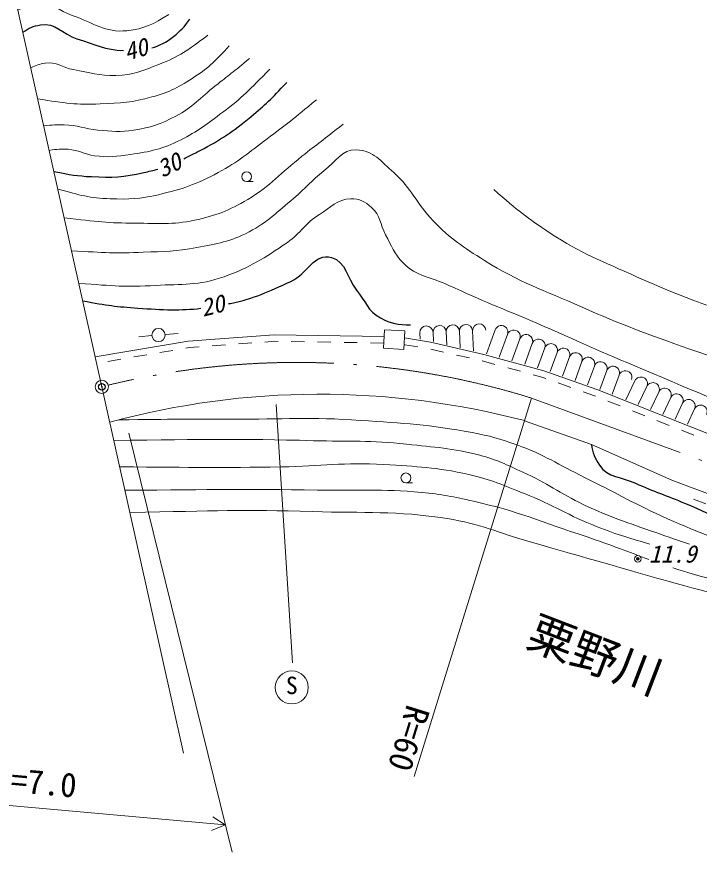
# Model space of a CAD drawing. Units: millimetres, scale not verified. Extents: x 40000 to 680000, y 20000 to 380000.
# Drawn here: x 470948 to 522654, y 251804 to 315053 of the extents above; entities that cross this region are included whole.
import ezdxf
from ezdxf.enums import TextEntityAlignment as Align

# ---------------------------------------------------------------- set-up
doc = ezdxf.new("R2010")
doc.units = ezdxf.units.MM
doc.header["$LTSCALE"] = 1000
doc.header["$PDMODE"] = 32
doc.header["$PDSIZE"] = 500
doc.linetypes.add('LONG_DASHED_DOTTED', pattern=[15.25, 12, -1.5, 0.25, -1.5])
for name, color, linetype, lineweight in [('M-BGD', 7, 'Continuous', 13), ('M-BMK', 2, 'LONG_DASHED_DOTTED', 13), ('M-STR-HTXT', 7, 'Continuous', 13), ('M-STR-STRC', 7, 'Continuous', 13)]:
    doc.layers.add(name, color=color, linetype=linetype, lineweight=lineweight)
doc.layers.add('M-BMK-HTXT', color=7, linetype='Continuous')
doc.layers.add('M-OTRS', color=6, linetype='Continuous')
doc.styles.add('ＭＳ ゴシック', font='')
doc.styles.get('ＭＳ ゴシック').set_extended_font_data('MS Gothic')

msp = doc.modelspace()

# ---------------------------------------------------------------- linework, layer by layer
at = {"layer": 'M-BGD'}
for p, q in [((488369, 302571), (488869, 302571)), ((482186, 290997), (483182, 291080)), ((501483, 291127), (501502, 290638)), ((502482, 291166), (502510, 290457)), ((503481, 291205), (503519, 290226)), ((504481, 291243), (504529, 289996)), ((505480, 291282), (505539, 289765)), ((507187, 291348), (506527, 289536)), ((508127, 291006), (507495, 289272)), ((480193, 290831), (481189, 290914)), ((488750, 290356), (487753, 290282)), ((490478, 290484), (489748, 290430)), ((490746, 290480), (490478, 290484)), ((492745, 290448), (491746, 290464)), ((494745, 290416), (493745, 290432)), ((496745, 290384), (495745, 290400)), ((498745, 290353), (497745, 290368)), ((509066, 290664), (508464, 289009)), ((510006, 290322), (509432, 288746)), ((482781, 289797), (481795, 289630)), ((484006, 290003), (483767, 289963)), ((484761, 290060), (484006, 290003)), ((486756, 290208), (485759, 290134)), ((501325, 290061), (500339, 290226)), ((503285, 289668), (502310, 289890)), ((510946, 289980), (510400, 288483)), ((478837, 289130), (477851, 288964)), ((480809, 289463), (479823, 289297)), ((505235, 289223), (504260, 289445)), ((511885, 289637), (511357, 288186)), ((512825, 289295), (512299, 287851)), ((506220, 288998), (506210, 289000)), ((507175, 288738), (506220, 288998)), ((509105, 288214), (508140, 288476)), ((513765, 288953), (513241, 287517)), ((514704, 288611), (514184, 287182)), ((510724, 287773), (510070, 287951)), ((515644, 288269), (515125, 286843)), ((516583, 287926), (516055, 286475)), ((511027, 287666), (510724, 287773)), ((512912, 286997), (511970, 287331)), ((517771, 287494), (517098, 286061)), ((514791, 286330), (513855, 286662)), ((518676, 287068), (518030, 285692)), ((519582, 286643), (518961, 285323)), ((514797, 286328), (514791, 286330)), ((516656, 285591), (515727, 285959)), ((520487, 286218), (519893, 284954)), ((521392, 285792), (520824, 284585)), ((522297, 285367), (521756, 284216)), ((518516, 284854), (517586, 285223)), ((514478, 282680), (509411, 284475)), ((520375, 284118), (519445, 284486)), ((522235, 283381), (521305, 283749)), ((520572, 279980), (514478, 282680)), ((500431, 279767), (500931, 279767)), ((532359, 275491), (520572, 279980)), ((522215, 278532), (523147, 278170))]:
    msp.add_line(p, q, dxfattribs=at)
for points in [[(498775, 290852), (490463, 290985), (483946, 290500), (476887, 289308)], [(573608, 268720), (565888, 268596), (559241, 270496), (536301, 278711), (524239, 283124), (514967, 286798), (510874, 288251), (506341, 289483), (502294, 290407), (500315, 290736)]]:
    msp.add_lwpolyline(points, dxfattribs=at)
msp.add_lwpolyline([(498806, 291358), (500348, 291263), (500262, 289871), (498721, 289966)], close=True, dxfattribs=at)
for centre, radius in [((488369, 302946), 375), ((481687, 290956), 500), ((500431, 280142), 375), ((517997, 274022), 100), ((517997, 274022), 80), ((517997, 274022), 60), ((517997, 274022), 40), ((517997, 274022), 20), ((517997, 274022), 20)]:
    msp.add_circle(centre, radius, dxfattribs=at)
for centre, radius, start, end in [((501983, 291146), 500, 2.22396, 182.22396), ((502982, 291185), 500, 2.22396, 182.22396), ((503981, 291224), 500, 2.22396, 182.22396), ((504980, 291263), 500, 2.22396, 182.22396), ((505980, 291302), 500, 2.22396, 182.22396), ((507657, 291177), 500, 339.9885, 159.9885), ((508597, 290835), 500, 339.9885, 159.9885), ((509536, 290493), 500, 339.9885, 159.9885), ((510476, 290151), 500, 339.9885, 159.9885), ((511415, 289808), 500, 339.9885, 159.9885), ((512355, 289466), 500, 339.9885, 159.9885), ((513295, 289124), 500, 339.9885, 159.9885), ((514234, 288782), 500, 339.9885, 159.9885), ((515174, 288440), 500, 339.9885, 159.9885), ((516114, 288097), 500, 339.9885, 159.9885), ((517053, 287755), 500, 339.9885, 159.9885), ((518224, 287281), 500, 334.82904, 154.82904), ((519129, 286856), 500, 334.82904, 154.82904), ((520034, 286430), 500, 334.82904, 154.82904), ((493925, 225653), 60827, 75.25119, 105.18681), ((520939, 286005), 500, 334.82904, 154.82904), ((521844, 285580), 500, 334.82904, 154.82904), ((522749, 285154), 500, 334.82904, 154.82904)]:
    msp.add_arc(centre, radius, start, end, dxfattribs=at)
for points, knots in [([(471042, 315536), (471589, 315889), (471935, 316023), (472564, 316109), (473637, 316255), (474133, 315477), (475162, 315140), (476755, 314618), (477633, 313811), (479300, 313996), (480620, 314142), (481296, 314486), (482470, 315228)], [0, 0, 0, 0, 1, 1, 1, 2, 2, 2, 3, 3, 3, 4, 4, 4, 4]), ([(472012, 311182), (472436, 311400), (472655, 311459), (473093, 311530), (473945, 311670), (474401, 311206), (475250, 311046), (476495, 310812), (477197, 310579), (478463, 310606), (479777, 310634), (480494, 310972), (481721, 311442), (483291, 312044), (483859, 312512), (485419, 313644)], [0, 0, 0, 0, 1, 1, 1, 2, 2, 2, 3, 3, 3, 4, 4, 4, 5, 5, 5, 5]), ([(472535, 308834), (474684, 308510), (475419, 308369), (477275, 308449), (478818, 308515), (479708, 308555), (481193, 308977), (482547, 309362), (483282, 309734), (484451, 310518), (485583, 311278), (485987, 311705), (487048, 312851)], [0, 0, 0, 0, 1, 1, 1, 2, 2, 2, 3, 3, 3, 4, 4, 4, 4]), ([(472992, 306783), (473700, 306867), (473938, 306872), (474545, 306864), (475555, 306850), (476094, 306561), (477099, 306468), (478160, 306369), (478774, 306307), (479828, 306468), (481118, 306665), (481842, 306918), (482998, 307524), (484301, 308209), (484832, 308907), (485991, 309814), (487013, 310613), (487337, 310872), (488589, 311883)], [0, 0, 0, 0, 1, 1, 1, 2, 2, 2, 3, 3, 3, 4, 4, 4, 5, 5, 5, 6, 6, 6, 6]), ([(473404, 304937), (474046, 305032), (474287, 305046), (474853, 305015), (475649, 304971), (476045, 304636), (476835, 304531), (477892, 304390), (478509, 304462), (479564, 304619), (481087, 304845), (481969, 305037), (483350, 305719), (484697, 306385), (485365, 306928), (486564, 307832), (488070, 308969), (488552, 309495), (490130, 311090)], [0, 0, 0, 0, 1, 1, 1, 2, 2, 2, 3, 3, 3, 4, 4, 4, 5, 5, 5, 6, 6, 6, 6]), ([(474057, 302006), (475809, 301526), (476449, 301333), (478023, 301273), (479454, 301218), (480281, 301260), (481677, 301581), (483517, 302005), (484548, 302362), (486212, 303254), (487759, 304083), (488496, 304767), (489910, 305807), (491409, 306910), (491892, 307311), (493652, 308757)], [0, 0, 0, 0, 1, 1, 1, 2, 2, 2, 3, 3, 3, 4, 4, 4, 5, 5, 5, 5]), ([(474542, 299829), (477075, 299538), (477838, 299429), (479960, 299424), (481699, 299420), (482706, 299281), (484407, 299644), (486068, 299999), (486997, 300361), (488457, 301229), (490213, 302274), (490942, 303227), (492551, 304487), (493767, 305439), (494154, 305739), (495677, 306908)], [0, 0, 0, 0, 1, 1, 1, 2, 2, 2, 3, 3, 3, 4, 4, 4, 5, 5, 5, 5]), ([(475098, 297336), (477657, 297194), (478411, 297127), (480533, 297223), (482119, 297294), (483026, 297264), (484583, 297575), (486167, 297892), (487115, 298011), (488545, 298764), (490012, 299535), (490656, 300262), (491935, 301317), (492864, 302084), (493263, 302658), (494224, 303386), (495136, 304078), (495545, 305013), (496689, 304971), (497977, 304923), (498542, 304108), (499507, 303254), (500888, 302031), (501214, 300922), (502500, 299600), (503834, 298230), (504750, 297616), (506374, 296606), (509079, 294926), (510814, 294371), (513726, 293085), (516849, 291705), (518656, 291062), (521871, 289915), (525574, 288593), (527696, 287988), (531468, 286877), (536702, 285336), (539681, 284637), (544939, 283179), (548811, 282106), (550906, 281201), (554845, 280406), (557795, 279810), (559505, 279819), (562505, 279569), (565420, 279326), (567081, 279582), (569989, 279261), (571612, 279082), (572181, 279016), (574130, 278680)], [0, 0, 0, 0, 1, 1, 1, 2, 2, 2, 3, 3, 3, 4, 4, 4, 5, 5, 5, 6, 6, 6, 7, 7, 7, 8, 8, 8, 9, 9, 9, 10, 10, 10, 11, 11, 11, 12, 12, 12, 13, 13, 13, 14, 14, 14, 15, 15, 15, 16, 16, 16, 17, 17, 17, 17]), ([(556694, 284016), (552930, 284432), (551811, 284586), (548725, 285204), (544950, 285960), (542902, 286687), (539216, 287802), (534709, 289164), (532203, 289999), (527770, 291588), (523886, 292979), (521671, 293679), (517909, 295374), (515293, 296552), (513740, 297091), (511349, 298676), (509591, 299840), (508947, 300341), (507079, 301977)], [0, 0, 0, 0, 1, 1, 1, 2, 2, 2, 3, 3, 3, 4, 4, 4, 5, 5, 5, 6, 6, 6, 6]), ([(573886, 273722), (570381, 273668), (569388, 273662), (566511, 273802), (563354, 273955), (561564, 273987), (558455, 274551), (555593, 275069), (554059, 275682), (551279, 276532), (548590, 277353), (547114, 277907), (544455, 278821), (541611, 279798), (540038, 280405), (537191, 281374), (534143, 282411), (532382, 282833), (529355, 283928), (524995, 285505), (522626, 286585), (518349, 288374), (515201, 289690), (513468, 290497), (510337, 291852), (507742, 292975), (506250, 293516), (503689, 294713), (502317, 295355), (501281, 295357), (500211, 296430), (499524, 297120), (499362, 297692), (498890, 298543), (498451, 299337), (498521, 300020), (497834, 300613), (497326, 301050), (496919, 301305), (496249, 301273), (495212, 301223), (494753, 300633), (493872, 300084), (492806, 299421), (492485, 298682), (491450, 297971), (489693, 296765), (488658, 296093), (486652, 295374), (484726, 294683), (483499, 294828), (481457, 294713), (479190, 294586), (478342, 294667), (475646, 294875)], [0, 0, 0, 0, 1, 1, 1, 2, 2, 2, 3, 3, 3, 4, 4, 4, 5, 5, 5, 6, 6, 6, 7, 7, 7, 8, 8, 8, 9, 9, 9, 10, 10, 10, 11, 11, 11, 12, 12, 12, 13, 13, 13, 14, 14, 14, 15, 15, 15, 16, 16, 16, 17, 17, 17, 18, 18, 18, 18]), ([(478703, 284544), (482881, 284584), (483950, 284592), (487312, 284588), (491095, 284583), (493223, 284754), (496997, 284500), (500311, 284276), (502183, 284176), (505450, 283575), (506801, 283327), (507547, 283104), (508841, 282640), (510924, 281893), (511961, 281163), (513947, 280186), (516224, 279065), (517449, 278334), (519758, 277280), (522488, 276033), (524077, 275468), (526890, 274418), (530726, 272987), (532930, 272337), (536795, 270985), (539859, 269912), (541585, 269335), (544631, 268211), (547480, 267159), (549003, 266364), (551895, 265438), (554604, 264570), (556170, 264241), (558939, 263589), (562008, 262865), (563046, 262680), (566850, 261972)], [0, 0, 0, 0, 1, 1, 1, 2, 2, 2, 3, 3, 3, 4, 4, 4, 5, 5, 5, 6, 6, 6, 7, 7, 7, 8, 8, 8, 9, 9, 9, 10, 10, 10, 11, 11, 11, 12, 12, 12, 12]), ([(521902, 275134), (521128, 275388), (520306, 275667), (519361, 276003), (517208, 276770), (515968, 277136), (513903, 278116), (512054, 278993), (511143, 279736), (509280, 280582), (508036, 281147), (507344, 281512), (506022, 281858), (503903, 282415), (502653, 282451), (500475, 282695), (497739, 283001), (496184, 282882), (493431, 282959), (487522, 283125), (485592, 283054), (478297, 282981)], [0, 0, 0, 0, 1, 1, 1, 2, 2, 2, 3, 3, 3, 4, 4, 4, 5, 5, 5, 6, 6, 6, 7, 7, 7, 7]), ([(478744, 280977), (484681, 280934), (486219, 280905), (491010, 280978), (494037, 281024), (495737, 281345), (498758, 281154), (501281, 280995), (502719, 280957), (505186, 280406), (506889, 280025), (507788, 279592), (509412, 278953), (511611, 278088), (512716, 277307), (514915, 276444), (516471, 275833), (517593, 275515), (518897, 275134)], [0, 0, 0, 0, 1, 1, 1, 2, 2, 2, 3, 3, 3, 4, 4, 4, 5, 5, 5, 6, 6, 6, 6]), ([(518830, 273968), (517310, 274524), (515989, 275062), (514079, 275695), (510759, 276796), (508950, 277615), (505538, 278381), (504024, 278720), (503165, 278898), (501620, 279041), (498554, 279324), (496818, 279169), (493740, 279217), (488037, 279306), (486205, 279263), (479138, 279205)], [0, 0, 0, 0, 1, 1, 1, 2, 2, 2, 3, 3, 3, 4, 4, 4, 5, 5, 5, 5]), ([(479516, 277509), (486156, 277669), (487972, 277751), (493387, 277588), (497363, 277469), (499628, 277677), (503557, 277060), (506079, 276664), (507395, 275991), (509852, 275299), (514206, 274073), (516633, 273345), (520990, 272129), (524048, 271276), (525800, 270931), (528827, 269972), (532401, 268839), (534436, 268223), (537807, 266582), (540558, 265244), (541871, 264081), (544455, 262444), (547102, 260767), (548285, 259259), (551191, 258086), (553697, 257073), (555265, 256999), (557882, 256325), (563708, 254823), (565590, 254411), (572853, 252704)], [0, 0, 0, 0, 1, 1, 1, 2, 2, 2, 3, 3, 3, 4, 4, 4, 5, 5, 5, 6, 6, 6, 7, 7, 7, 8, 8, 8, 9, 9, 9, 10, 10, 10, 10]), ([(572975, 255180), (567519, 256138), (566027, 256377), (561624, 257381), (558062, 258193), (556003, 258461), (552555, 259671), (551300, 260111), (550658, 260517), (549474, 261123), (547546, 262109), (546554, 262821), (544675, 263897), (542804, 264968), (541800, 265652), (539877, 266626), (537624, 267767), (536328, 268347), (533977, 269268), (531674, 270170), (530355, 270611), (527990, 271337), (525438, 272120), (523934, 272299), (521387, 273098), (521132, 273178), (520888, 273256), (520652, 273334)], [0, 0, 0, 0, 1, 1, 1, 2, 2, 2, 3, 3, 3, 4, 4, 4, 5, 5, 5, 6, 6, 6, 7, 7, 7, 8, 8, 8, 9, 9, 9, 9])]:
    msp.add_open_spline(points, degree=3, knots=knots, dxfattribs=at)
at = {"layer": 'M-BGD', "lineweight": 25}
for points, knots in [([(471411, 313881), (471876, 314212), (472188, 314329), (472740, 314436), (473878, 314657), (474409, 313732), (475514, 313379), (476877, 312945), (477676, 312536), (479047, 312501)], [0, 0, 0, 0, 1, 1, 1, 2, 2, 2, 3, 3, 3, 3]), ([(481187, 312695), (481745, 312846), (482265, 313108), (482822, 313556), (483372, 313998), (483634, 314245), (484054, 314876)], [0, 0, 0, 0, 1, 1, 1, 2, 2, 2, 2]), ([(483600, 304291), (483985, 304477), (484389, 304687), (484847, 304927), (486440, 305761), (487288, 306338), (488677, 307480), (489813, 308415), (490212, 308809), (491406, 310078)], [0, 0, 0, 0, 1, 1, 1, 2, 2, 2, 3, 3, 3, 3]), ([(473759, 303343), (475048, 303073), (475490, 303010), (476614, 302946), (478164, 302857), (479059, 302929), (480577, 303254), (480962, 303337), (481308, 303424), (481630, 303518)], [0, 0, 0, 0, 1, 1, 1, 2, 2, 2, 3, 3, 3, 3]), ([(486994, 293319), (487041, 293329), (487088, 293339), (487136, 293349), (488999, 293740), (489981, 294234), (491715, 295022), (492985, 295599), (493496, 297211), (494796, 296827), (495927, 296492), (495927, 295307), (496689, 294361), (497370, 293516), (497542, 292769), (498494, 292248), (499299, 291807), (499824, 291753), (500783, 291720)], [0, 0, 0, 0, 1, 1, 1, 2, 2, 2, 3, 3, 3, 4, 4, 4, 5, 5, 5, 6, 6, 6, 6]), ([(475941, 293551), (477858, 293184), (478488, 293117), (480136, 292996), (482025, 292858), (483369, 292811), (484905, 292981)], [0, 0, 0, 0, 1, 1, 1, 2, 2, 2, 2]), ([(514478, 282680), (514582, 282016), (514724, 281656), (515091, 281110), (515756, 280121), (516740, 280249), (517821, 279745), (519268, 279071), (520140, 278835), (521607, 278204), (523962, 277193), (525246, 276548), (527594, 275519), (529972, 274477), (531281, 273830), (533713, 272922), (536306, 271954), (537806, 271544), (540449, 270720), (542812, 269984), (544206, 269783), (546524, 268915), (548825, 268054), (549837, 266517), (552291, 266406), (554017, 266328), (554923, 266522), (556653, 267136)], [0, 0, 0, 0, 1, 1, 1, 2, 2, 2, 3, 3, 3, 4, 4, 4, 5, 5, 5, 6, 6, 6, 7, 7, 7, 8, 8, 8, 9, 9, 9, 9])]:
    msp.add_open_spline(points, degree=3, knots=knots, dxfattribs=at)
at = {"layer": 'M-BGD'}
msp.add_point((517997, 274022), dxfattribs=at)
at = {"layer": 'M-BMK'}
msp.add_line((509942, 286186), (560736, 267558), dxfattribs=at)
at = {"layer": 'M-BMK', "linetype": 'Continuous'}
msp.add_circle((477392, 287041), 500, dxfattribs=at)
at = {"layer": 'M-BMK'}
msp.add_arc((492150, 228884), 60000, 72.7504, 103.76108, dxfattribs=at)
at = {"layer": 'M-OTRS'}
msp.add_point((477392, 287041), dxfattribs=at)
at = {"layer": 'M-STR-HTXT'}
for p, q in [((483572, 259310), (470619, 317432)), ((509942, 286186), (501046, 257535)), ((490597, 285697), (491831, 266138)), ((479433, 283536), (487259, 251804)), ((441488, 257908), (486748, 253879)), ((486748, 253879), (485798, 254485)), ((486748, 253879), (485706, 253449))]:
    msp.add_line(p, q, dxfattribs=at)
at = {"layer": 'M-STR-STRC'}
msp.add_circle((491786, 264280), 1250, dxfattribs=at)

# ---------------------------------------------------------------- texts
at = {"layer": 'M-BGD', "style": 'ＭＳ ゴシック', "oblique": 15}
for s, rotation, p in [('40', 16.157, (480252, 311575)), ('30', 26.147, (482947, 302878)), ('20', 13.772, (486030, 292169))]:
    msp.add_text(s, height=1320, rotation=rotation, dxfattribs=at).set_placement(p, align=Align.BOTTOM_CENTER)
msp.add_text('11.9', height=1320, dxfattribs=at).set_placement((520630, 273334), align=Align.BOTTOM_CENTER)
at = {"layer": 'M-BMK-HTXT', "style": 'ＭＳ ゴシック'}
msp.add_text('粟野川', height=2566, rotation=339.027, dxfattribs=at).set_placement((514038, 264828), align=Align.BOTTOM_CENTER)
at = {"layer": 'M-STR-HTXT', "style": 'ＭＳ ゴシック'}
for s, rotation, p in [('R=60', 252.75, (499258, 260858)), ('ガードレール L=7.0', 354.913, (464162, 256391))]:
    msp.add_text(s, height=1833, rotation=rotation, dxfattribs=at).set_placement(p, align=Align.BOTTOM_CENTER)
at = {"layer": 'M-STR-STRC', "style": 'ＭＳ ゴシック'}
msp.add_text('S', height=1320, dxfattribs=at).set_placement((491786, 263380), align=Align.BOTTOM_CENTER)

doc.saveas('drawing.dxf')
